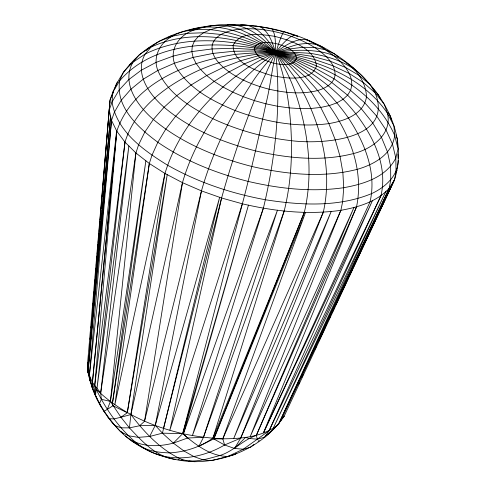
<?xml version="1.0" encoding="UTF-8"?>
<svg xmlns="http://www.w3.org/2000/svg" width="486" height="486" viewBox="0 0 486 486"><rect width="100%" height="100%" fill="white"/><g stroke="black" fill="none" stroke-linecap="round" stroke-linejoin="round"><path stroke-width="0.73" d="M175.798 459.404C156.395 457.241 142.106 441.306 129.434 427.874L130.898 414.546L182.463 182.657C193.677 144.056 216.161 109.441 243.279 80.093C255.393 66.953 269.851 56.461 284.438 46.279C292.189 41.723 302.225 36.541 310.991 41.51C363.054 63.563 412.954 119.69 394.535 179.692L284.17 416.21C264.603 445.261 229.356 461.542 194.746 461.7C170.015 460.965 145.806 452.442 126.427 436.999C105.079 418.294 88.282 391.576 87.638 362.58L109.872 102.005M97.868 400.713L92.261 387.785L92.425 382.512L116.622 130.843L89.388 375.441L89.825 380.362L91.204 383.685M88.227 368.777L87.747 367.367L87.99 364.409M90.056 339.307L90.183 337.794M90.499 333.985L90.627 332.473M91.004 327.989L91.131 326.428M91.508 321.951L91.635 320.383M92.449 310.633L92.583 309.047M92.899 305.269L93.087 303.003M93.397 299.315L93.585 297.049M93.847 293.939L94.035 291.673M94.339 287.991L94.539 285.622M94.843 281.959L95.031 279.693M95.299 276.558L95.487 274.292M95.736 271.267L95.991 268.248M96.228 265.356L96.495 262.197M96.732 259.317L96.987 256.298M97.188 253.886L97.443 250.867M97.68 248L97.947 244.823M98.136 242.55L98.433 238.942M98.579 237.265L98.895 233.487M99.083 231.221L99.399 227.442M99.569 225.364L99.903 221.397M100.031 219.885L100.389 215.553M100.535 213.84L100.851 210.061M100.979 208.549L101.355 204.017M101.459 202.723L101.835 198.197M101.92 197.213L102.303 192.681M102.431 191.168L102.807 186.636M102.911 185.366L103.287 180.841M103.372 179.832L110.03 100.098C135.892 18.274 243.772 10.279 310.991 41.51M353.043 268.151L394.535 179.692L396.047 171.37L395.817 157.98L398.077 148.783L394.638 135.387L393.952 125.983L387.488 113.305L384.232 104.162L375.174 92.911L369.943 84.473L358.911 75.3L345.582 67.481L330.249 61.181L313.233 56.546L294.911 53.667L254.634 51.006L233.553 51.279L212.892 53.43L193.106 57.409L174.62 63.131L157.841 70.464L143.121 79.261L130.795 89.321L121.123 100.426L114.319 112.339L111.507 120.388L89.388 375.441L92.261 387.785M366.365 80.719C352.97 63.8 331.057 56.631 310.451 53.369C285.397 51.395 260.101 52.099 235.09 54.42C188.562 61.716 133.085 82.42 116.792 131.196L94.74 385.434L95.542 395.561L99.575 403.453L104.253 411.235L109.423 418.689L114.951 425.596L121.111 427.826L129.434 427.874L139.676 425.724L155.283 425.323L162.421 433.16L173.356 443.123L184.036 451.044L194.145 456.706L203.403 459.932L211.531 460.637L235.011 454.501L236.111 453.59M112.096 95.226L110.03 100.098L109.235 109.951L111.507 120.388L88.015 372.246L89.825 380.362M111.507 120.388L116.792 131.196L92.425 382.512L95.542 395.561L96.113 389.146L94.74 385.434L124.987 142.137C135.77 106.896 168.393 83.871 200.609 69.51C224.417 59.553 249.895 53.77 275.684 52.609C290.628 50.022 305.925 49.286 320.918 51.917C342.764 55.665 365.484 73.143 366.505 96.635C364.081 114.404 344.149 121.063 328.852 123.602C297.146 127.927 264.815 121.731 235.121 110.541C213.633 101.629 191.612 90.104 178.174 70.397C166.121 53.618 177.281 34.7 195.5 29.585C205.894 26.208 216.847 23.936 227.764 25.873C238.608 24.859 249.512 25.357 260.302 26.76C269.444 32.131 272.464 43.205 275.684 52.609C282.87 70.257 286.704 89.047 289.17 107.886C292.991 142.222 292.566 177.451 284.164 211.106L212.935 438.08C200.214 447.181 185.063 452.004 169.499 452.897C157.707 452.478 144.846 450.996 135.892 442.515C118.9 427.935 105.814 409.224 96.113 389.146C119.775 412.28 150.721 426.252 182.687 433.64L183.404 433.834C196.417 436.464 209.527 438.238 222.795 438.822C242.04 438.664 263.114 437.096 278.521 424.229L389.195 188.27L394.535 179.692L280.489 421.435L389.195 188.27L390.732 179.911L390.635 166.309L387.549 152.082L381.546 137.538L372.75 123.001L361.353 108.773L347.599 95.177L331.798 82.499L314.29 71.017L295.445 60.981L257.398 44.493L239.021 38.4L220.942 34.463L203.567 32.762L187.262 33.34L172.39 36.183L159.268 41.225L139.275 54.736L132.982 62.19L123.42 71.952L119.69 80.737L112.849 92.146L112.059 101.951L109.235 109.951L87.936 370.174L88.015 372.246L89.078 375.514M103.816 411.423L107.327 409.334L110.413 401.412L135.91 152.981L138.607 144.785L144.81 132.058L153.357 119.453L164.074 107.242L176.722 95.687L191.028 85.044L206.684 75.543L223.341 67.39L240.649 60.756L258.224 55.793L275.684 52.609L289.571 48.977L302.669 47.27L314.685 47.525L325.365 49.736L334.471 53.849L338.42 57.05M116.792 131.196L124.987 142.137L97 388.302L128.857 145.982L100.693 392.974L101.313 399.31L99.575 403.453L100.626 406.108M188.422 30.484C231.974 16.135 274.292 49.037 304.789 76.436C337.849 110.213 366.626 157.944 356.524 206.908L256.31 435.438C242.806 439.945 233.189 451.603 219.308 455.692C206.331 459.063 191.666 464.33 178.781 458.091C159.244 448.22 143.941 431.805 130.898 414.546L167.214 174.644L127.289 412.766L112.965 405.774L112.473 403.198L145.867 160.781L110.413 401.412L120.929 417.243L129.434 427.874M240.57 24.999C252.829 23.504 262.549 33.668 269.372 42.598C279.802 58.387 289.346 74.844 295.445 92.85C308.179 131.026 313.713 172.876 304.291 212.437L212.935 438.08L213.706 438.901L224.581 444.988L234.544 448.457L245.606 437.309L248.662 438.439L257.349 439.192L264.584 437.23L278.521 424.229L386.005 191.168L273.515 427.68L380.951 195.767C387.925 166.255 373.534 136.669 355.807 113.815C330.863 81.66 294.966 61.497 259.196 43.673C243.741 36.535 227.375 31.335 210.377 29.658C197.474 29.178 183.842 29.464 172.39 36.183C160.076 42.422 152.428 57.111 157.841 70.464C167.834 93.804 191.083 107.613 212.753 118.657C237.557 130.254 264.256 137.647 291.46 140.679C320.572 144.506 394.304 140.478 375.174 92.911L363.455 82.632L349.343 73.544L333.141 65.853L315.201 59.711L295.907 55.264L275.684 52.609L260.192 57.342L244.549 63.812L229.088 71.892L214.15 81.393L200.05 92.115L187.11 103.828L175.598 116.269L165.769 129.179L157.835 142.264L151.966 155.253L149.324 163.496L114.842 404.729L164.954 173.459C178.471 129.045 211.24 92.468 249.093 66.71C264.372 57.476 280.495 49.037 297.839 44.475C306.733 42.987 316.884 42.744 324.429 48.381M124.987 142.137L135.91 152.981L100.693 392.974L92.425 382.512L88.015 372.246L110.553 116.008L87.936 370.174L87.753 365.484L88.306 373.485M112.473 403.198L149.324 163.496L135.91 152.981M149.324 163.496L164.954 173.459L127.289 412.766L120.929 417.243L113.991 418.932L109.423 418.689L107.351 416.514M139.676 425.724L144.536 421.283L182.463 182.657L164.954 173.459M144.536 421.283L201.471 190.895C212.242 152.774 229.89 116.786 251.42 83.622C260.113 69.747 271.419 57.907 281.558 45.149C285.434 41.188 289.243 36.28 295.02 35.247L297.797 36.341L283.617 31.645C272.458 54.116 272.16 79.856 265.915 103.822C258.819 137.325 251.104 170.701 242.368 203.81L182.687 433.64L173.356 443.123C157.397 447.266 138.492 447.302 125.431 435.936M111.13 421.234L120.674 431.756L128.48 435.766L138.243 437.357L149.664 436.477L155.283 425.323L201.471 190.895L182.463 182.657M149.664 436.477L162.421 433.16L182.687 433.64C195.494 444.605 210.231 456.239 227.873 456.433L243.292 449.216L257.349 439.192L256.31 435.438L354.002 207.461L250.26 436.495L340.862 210.317L342.624 201.86L343.724 187.705L342.861 172.469L340.048 156.468L335.34 140.065L328.852 123.602L320.711 107.442L311.107 91.939L300.239 77.426L288.344 64.219L275.684 52.609L263.789 42.677L251.663 34.804L239.568 29.16L227.764 25.873L218.506 27.344L210.377 29.658L203.567 32.762L198.209 36.602L194.418 41.085L192.286 46.121L191.842 51.601L193.106 57.409L196.046 63.423L200.609 69.51L206.684 75.543L214.15 81.393L222.843 86.939L232.581 92.054L243.164 96.635L254.348 100.59L265.915 103.822L277.603 106.27L289.17 107.886L300.366 108.621L310.955 108.475L320.711 107.442L329.429 105.547L336.913 102.832L343.019 99.351L347.599 95.177L350.576 90.402L351.864 85.129L351.451 79.473L349.343 73.544L345.582 67.481L340.255 61.406L333.463 55.447L325.365 49.736L316.119 44.39L305.931 39.524M253.959 444.447L250.588 447.242L243.292 449.216L234.544 448.457L240.655 438.178L331.245 211.337L233.748 438.427L323.324 212.169C333.657 166.048 319.01 117.569 295.136 77.967C278.399 55.586 258.904 24.318 227.405 24.549M255.836 26.08L271.96 28.796C276.449 35.745 275.07 44.73 275.684 52.609C252.817 99.071 235.601 148.2 221.586 197.996L169.857 430.14L242.368 203.81C274.517 211.355 307.996 215.031 340.862 210.317C358.395 207.164 376.753 201.793 389.195 188.27M162.421 433.16L219.642 197.31L155.283 425.323M323.324 212.169L222.795 438.822L213.706 438.901L198.914 446.336L203.446 437.357L277.463 210.177L192.45 435.426L263.376 208.215C275.532 157.519 281.285 104.599 275.684 52.609C236.633 37.203 190.518 28.71 151 47.148L145.156 54.068L132.982 62.19C120.917 83.07 137.732 105.991 153.357 119.453C181.527 143.188 216.422 157.373 251.791 166.455C286.218 174.383 322.716 178.234 357.344 169.316C373.849 164.602 392.573 154.269 394.638 135.387C374.111 88.306 322.953 64.261 275.684 52.609C233.833 39.317 185.767 33.953 145.156 54.068C133.948 73.459 149.566 94.74 164.074 107.242C190.233 129.282 222.637 142.453 255.478 150.885C287.445 158.248 321.343 161.826 353.498 153.546C371.583 149.238 392.348 134.391 387.488 113.305C357.732 69.747 303.191 56.898 254.421 48.023C208.597 41.243 152.361 42.981 119.69 80.737C115.334 107.382 138.553 127.958 157.835 142.264C185.075 160.981 216.209 173.302 248.133 181.393C279.341 188.714 311.83 192.286 343.724 187.705C363.467 184.133 386.236 177.384 395.817 157.98L392.488 144.148L386.127 130.175L376.881 116.361L364.943 103.008L350.576 90.402L334.089 78.823L315.839 68.52L296.229 59.717L275.684 52.609L254.3 49.469L232.891 48.248L211.92 48.958L191.842 51.601L173.095 56.109L156.079 62.384L141.171 70.294L128.699 79.668L118.918 90.293L112.059 101.951C116.658 131.597 143.813 150.472 167.524 165.167C197.851 182.323 231.275 193.513 265.49 199.764C300.579 205.256 338.092 207.407 371.614 193.604C384.851 187.523 397.985 176.102 398.259 160.489M163.496 428.403L221.586 197.996L201.471 190.895M284.164 211.106L203.446 437.357L187.669 437.989L183.404 433.834L248.461 205.086L182.687 433.64M114.805 88.409L116.67 83.136L117.642 81.988M183.404 433.834L263.376 208.215M213.706 438.901L304.291 212.437M214.217 438.178L305.518 212.418L222.795 438.822L224.581 444.988C200.499 459.252 168.12 463.638 143.668 447.928M264.584 437.23L269.104 430.724L372.458 200.615L263.491 432.789L356.524 206.908M112.685 93.834L113.572 91.745M340.862 210.317L240.655 438.178L224.581 444.988M263.491 432.789L369.986 202.024C376.966 172.481 364.561 142.374 348.432 118.025C329.617 90.979 304.345 68.751 275.684 52.609M298.683 384.043L299.327 382.676M301.903 377.191L303.185 374.445M315.086 349.07L316.374 346.33M318.95 340.844L321.197 336.045M321.841 334.672L325.061 327.813M326.021 325.754L326.665 324.387M329.241 318.901L330.529 316.155M332.132 312.729L334.386 307.924M335.996 304.497L348.541 277.755M349.179 276.382L352.399 269.523M380.951 195.767L269.104 430.724L257.349 439.192M129.252 65.422L131.196 63.289M283.204 417.34L284.17 416.21L283.095 417.182M146.11 50.495L148.181 48.357L150.848 47.142M258.03 441.282L259.245 440.413M265.307 436.076L270.161 432.607M167.968 37.622L169.784 36.426L173.265 35.435M107.327 409.334L112.965 405.774M173.356 443.123L187.669 437.989M120.929 417.243L130.898 414.546M206.052 26.602L210.529 26.341M177.991 459.592L179.449 459.78M180.901 459.963L183.088 460.236M185.275 460.509L186.733 460.692M188.92 460.965L194.746 461.7M101.313 399.31L110.413 401.412M269.924 28.546L271.334 28.887M272.743 29.233L279.086 30.782M280.489 31.128L283.308 31.815M221.586 197.996L242.368 203.81M154.967 453.171L156.243 453.906M142.404 447.175L132.04 441.167L130.503 439.617M346.554 63.131L347.745 63.97M348.93 64.808L353.079 67.73L354.853 69.996M115.036 425.444L116.16 426.465M121.451 431.683L123.444 433.81M373.108 88.731L378.43 94.8L380.465 98.773M388.496 112.983L390.446 116.136L391.588 120.528M395.883 134.78L397.354 138.911L397.481 144.986M94.794 392.87L95.42 394.772M397.785 153.983L398.101 158.321M87.638 362.58L87.747 367.367M212.261 44.742C210.335 56.498 220.583 65.58 229.088 71.892C241.111 80.147 254.846 85.585 268.928 89.151C284.869 92.826 301.776 94.612 317.814 90.481C325.456 88.3 334.125 83.513 335.085 74.765C335.036 62.384 324.004 53.867 314.685 47.525C302.11 39.694 288.022 34.555 273.582 31.408C260.077 28.723 246.038 27.581 232.442 30.29C224.307 32.185 214.855 35.976 212.261 44.742M233.122 45.38C233.067 63.66 257.404 71.096 271.601 75.537C284.681 78.009 311.277 82.772 316.514 65.768C313.652 47.148 290.294 40.648 274.76 36.328C261.632 34.463 240.291 30.733 233.122 45.38M254.421 48.023C254.731 57.409 266.371 60.938 273.867 63.265C281.011 64.583 293.319 66.947 296.575 58.326C294.947 48.892 283.478 45.629 275.465 43.442C268.685 42.422 258.212 40.678 254.421 48.023M396.855 170.215L396.224 171.594L396.855 170.215"/></g></svg>
